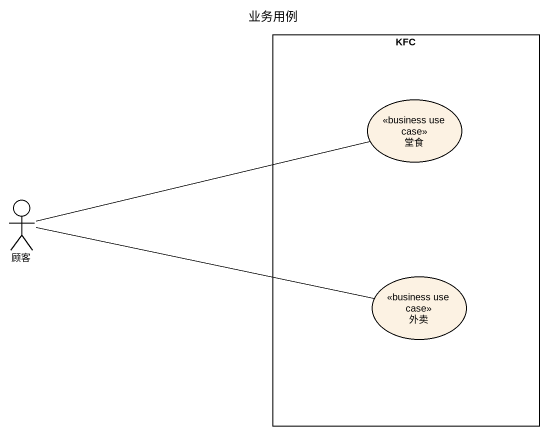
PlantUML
@startuml
title 业务用例
rectangle KFC {
  usecase 堂食 <<business use case>>
  usecase 外卖 <<business use case>>
}
actor 顾客
顾客 -right- 堂食
顾客 -right- 外卖
@enduml
